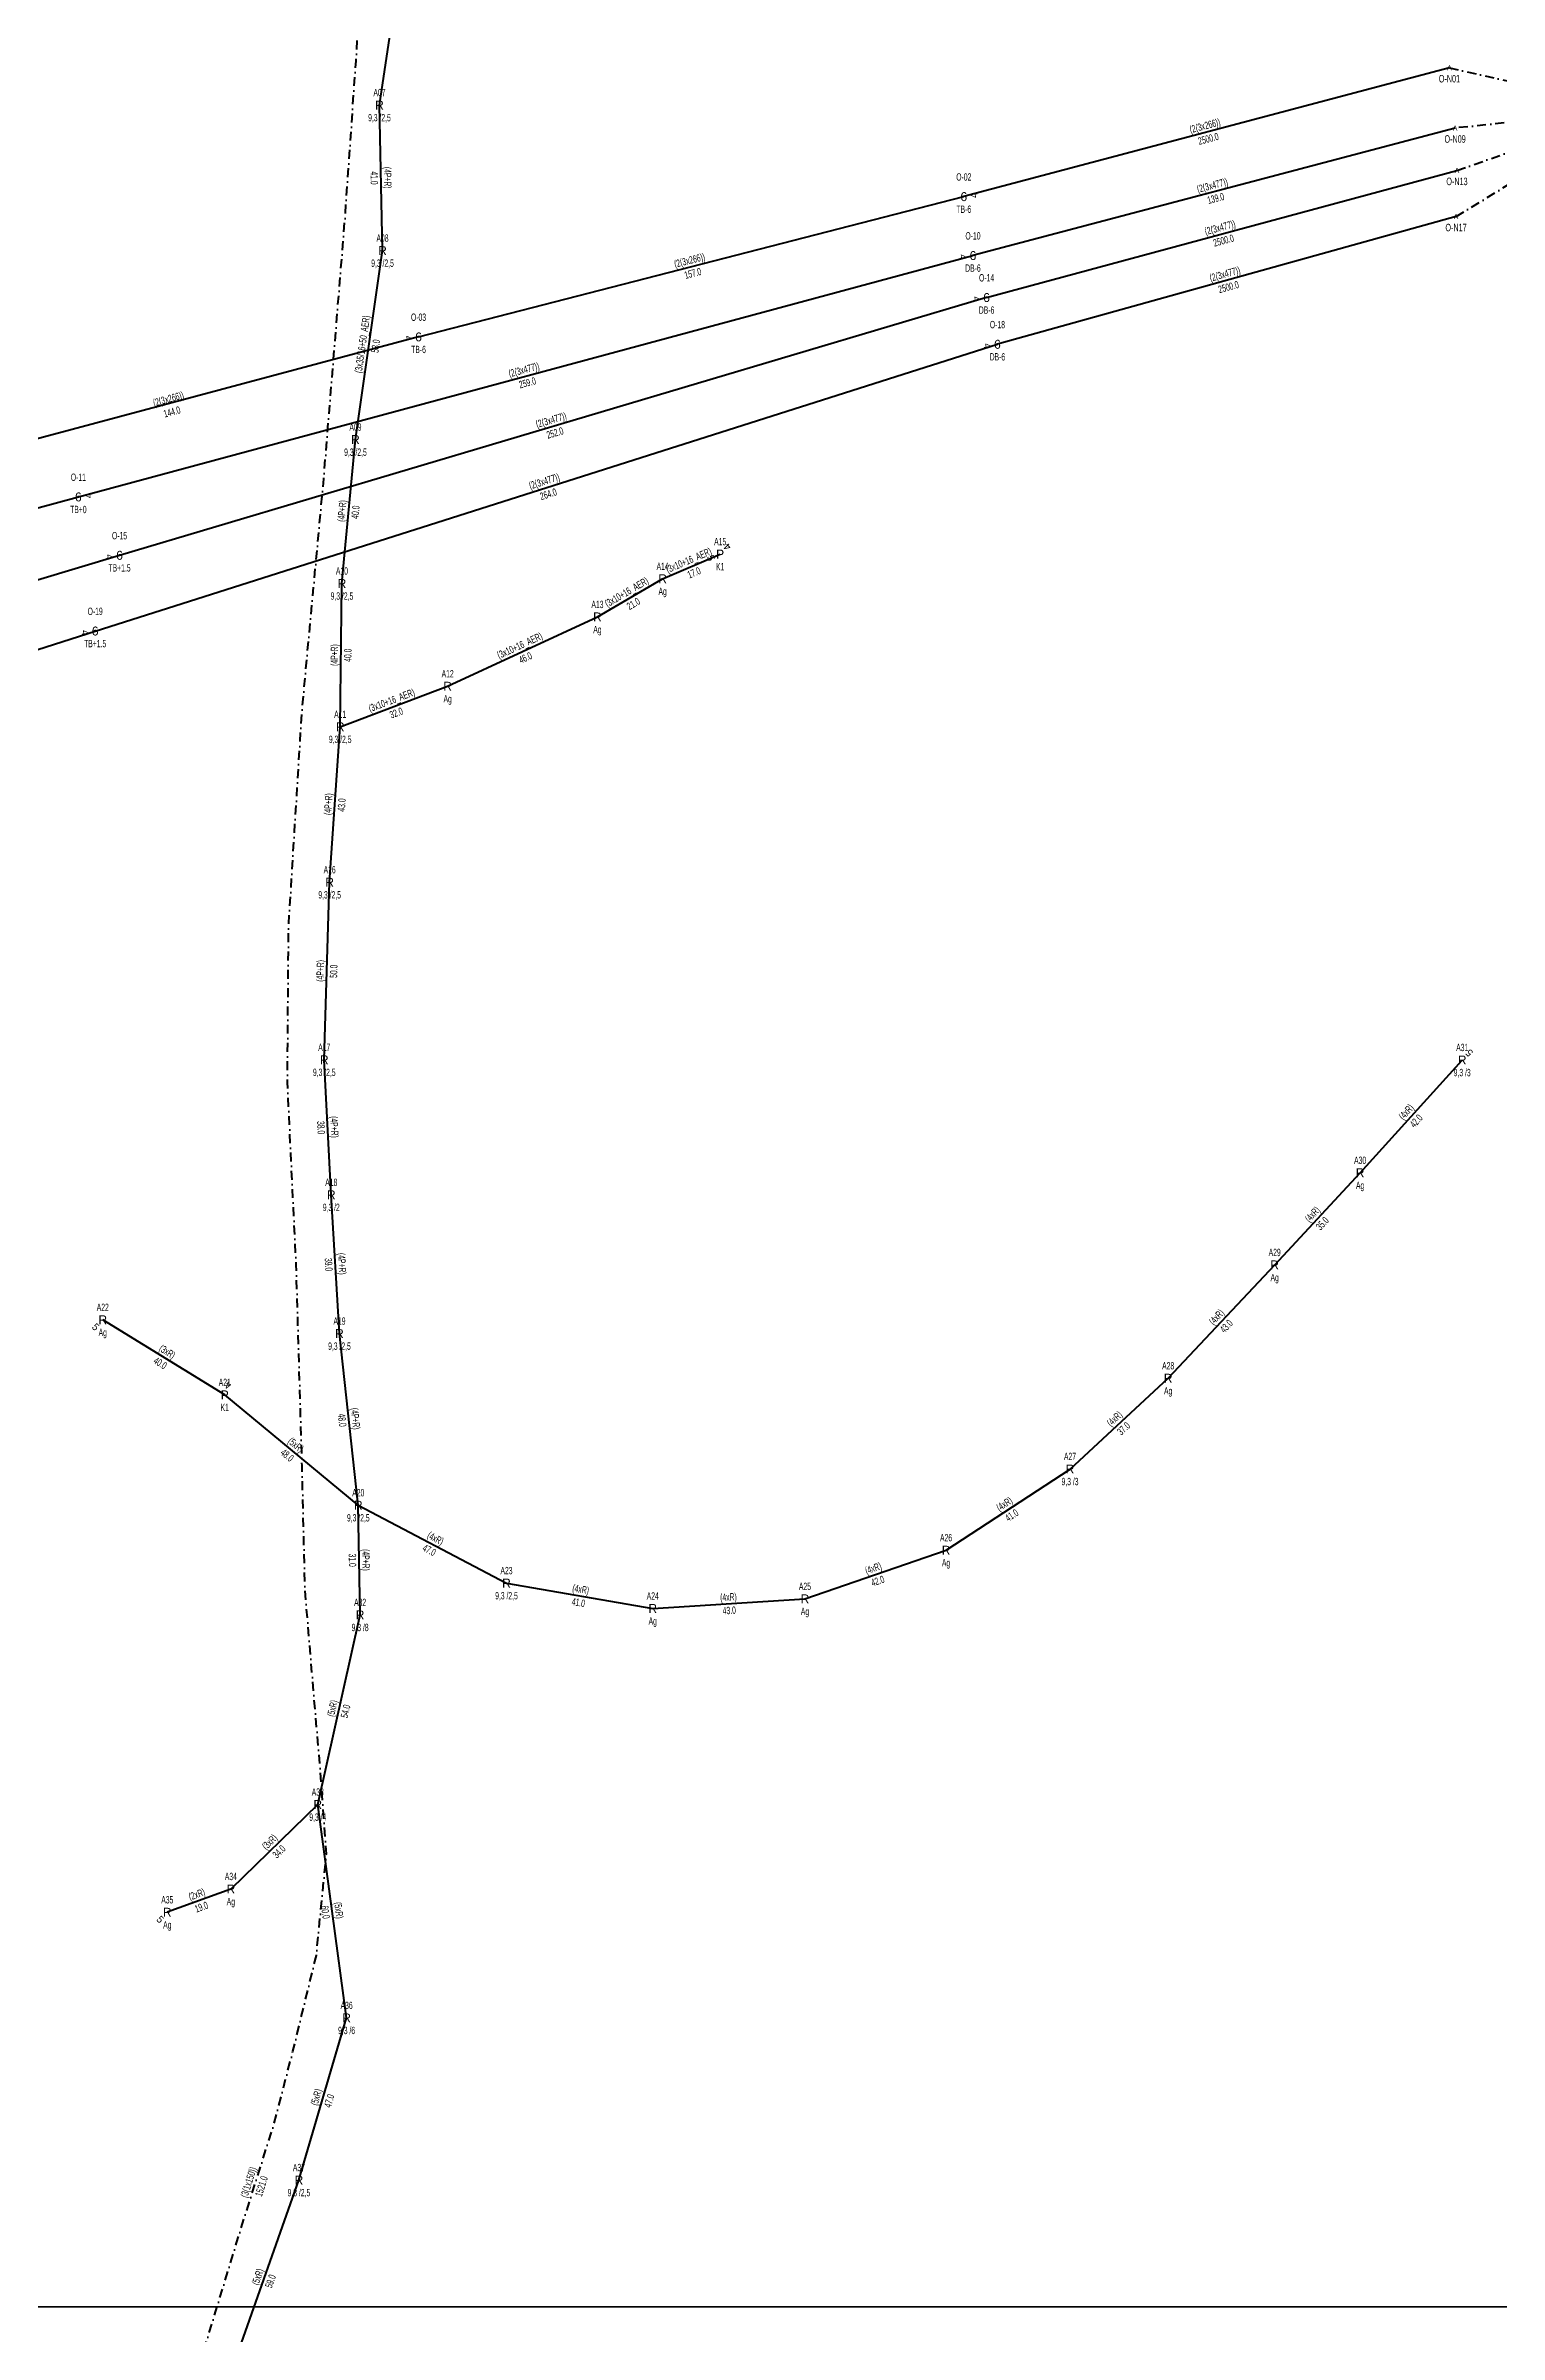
# Model space of a CAD drawing. Header units: millimetres. Extents: x 593538 to 596486, y 4087277 to 4091598.
# Drawn here: x 594966 to 595371, y 4088350 to 4088989 of the extents above; entities that cross this region are included whole.
import ezdxf
from ezdxf.enums import TextEntityAlignment as Align

# ---------------------------------------------------------------- set-up
doc = ezdxf.new("R2010")
doc.units = ezdxf.units.MM
doc.linetypes.add('DASHDOT', pattern=[5, 2.5, -1.25, 0, -1.25])
doc.layers.add('ANTET', color=250, linetype='Continuous')
for name, color, linetype, lineweight in [('DIREK_AG_MEVCUT', 120, 'Continuous', 25), ('DIREK_ENH_MEVCUT', 6, 'Continuous', 25), ('HAT_AG_HAVAI_BYSK', 3, 'Continuous', 50), ('HAT_AG_HAVAI_MEVCUT', 126, 'Continuous', 50), ('HAT_ENH_HAVAI_MEVCUT', 6, 'Continuous', 70), ('HAT_ENH_YERALTI_MEVCUT', 6, 'DASHDOT', 70), ('HAT_OG_YERALTI_MEVCUT', 48, 'DASHDOT', 70), ('NODE_ENH_MEVCUT', 5, 'Continuous', 25)]:
    doc.layers.add(name, color=color, linetype=linetype, lineweight=lineweight)
doc.styles.add('Direk', font='B_CAD')
doc.styles.get("Standard").update_dxf_attribs({"font": 'Arial'})

msp = doc.modelspace()

# ---------------------------------------------------------------- linework, layer by layer
at = {"layer": 'ANTET', "flags": 128}
for points in [[(593537.5, 4088357.5), (593537.5, 4089437.5), (596057.5, 4089437.5), (596057.5, 4088357.5), (593537.5, 4088357.5)], [(594097.5, 4087277.5), (594097.5, 4088357.5), (595682.5, 4088357.5), (595682.5, 4087277.5), (594097.5, 4087277.5)]]:
    msp.add_lwpolyline(points, close=True, dxfattribs=at)
at = {"layer": 'HAT_AG_HAVAI_BYSK'}
msp.add_line((595058.81, 4088971.96), (595065.72, 4089017.99), dxfattribs=at)
at = {"layer": 'HAT_AG_HAVAI_MEVCUT'}
for p, q in [((595059.66, 4088931.35), (595058.81, 4088971.96)), ((595052.11, 4088878.6), (595059.66, 4088931.35)), ((595048.34, 4088838.45), (595052.11, 4088878.6)), ((595137.83, 4088839.76), (595153.89, 4088846.65)), ((595047.85, 4088798.46), (595048.34, 4088838.45)), ((595119.64, 4088829.11), (595137.83, 4088839.76)), ((595077.84, 4088809.77), (595119.64, 4088829.11)), ((595047.85, 4088798.46), (595077.84, 4088809.77)), ((595044.91, 4088755.07), (595047.85, 4088798.46)), ((595043.4, 4088705.53), (595044.91, 4088755.07)), ((595045.36, 4088667.85), (595043.4, 4088705.53)), ((595332.48, 4088673.99), (595360.97, 4088705.47)), ((595308.64, 4088648.27), (595332.48, 4088673.99)), ((595047.65, 4088629.12), (595045.36, 4088667.85)), ((595278.91, 4088616.65), (595308.64, 4088648.27)), ((595015.63, 4088612.01), (594981.59, 4088632.96)), ((595052.9, 4088581.22), (595047.65, 4088629.12)), ((595251.52, 4088591.33), (595278.91, 4088616.65)), ((595052.9, 4088581.22), (595015.63, 4088612.01)), ((595216.93, 4088568.66), (595251.52, 4088591.33)), ((595053.41, 4088550.61), (595052.9, 4088581.22)), ((595052.9, 4088581.22), (595094.26, 4088559.48)), ((595177.55, 4088555.08), (595216.93, 4088568.66)), ((595094.26, 4088559.48), (595135.07, 4088552.4)), ((595041.59, 4088497.68), (595053.41, 4088550.61)), ((595135.07, 4088552.4), (595177.55, 4088555.08)), ((595041.59, 4088497.68), (595017.34, 4088474.12)), ((595049.64, 4088438.15), (595041.59, 4088497.68)), ((595017.34, 4088474.12), (594999.6, 4088467.62)), ((595036.33, 4088392.89), (595049.64, 4088438.15)), ((595016.9, 4088337.69), (595036.33, 4088392.89))]:
    msp.add_line(p, q, dxfattribs=at)
at = {"layer": 'HAT_ENH_HAVAI_MEVCUT'}
for p, q in [((595357.41, 4088982.38), (595221.88, 4088946.41)), ((595358.99, 4088965.55), (595224.44, 4088929.97)), ((595228.24, 4088918.26), (595359.51, 4088953.72)), ((595069.71, 4088907.27), (595221.88, 4088946.41)), ((595359.25, 4088940.84), (595231.26, 4088905.21)), ((594974.78, 4088862.61), (595224.44, 4088929.97)), ((595228.24, 4088918.26), (594986.27, 4088846.31)), ((595069.71, 4088907.27), (594930.98, 4088870.23)), ((594979.47, 4088825.18), (595231.26, 4088905.21)), ((594706.52, 4088790.61), (594974.78, 4088862.61)), ((594986.27, 4088846.31), (594727.97, 4088768.9)), ((594729.11, 4088744.52), (594979.47, 4088825.18))]:
    msp.add_line(p, q, dxfattribs=at)
at = {"layer": 'HAT_ENH_YERALTI_MEVCUT', "flags": 128}
for points in [[(595357.41, 4088982.38), (595408.16, 4088970.78)], [(595408.16, 4088970.78), (595358.99, 4088965.55)], [(595359.25, 4088940.84), (595408.16, 4088970.78)], [(595359.51, 4088953.72), (595408.16, 4088970.78)]]:
    msp.add_lwpolyline(points, dxfattribs=at)
at = {"layer": 'HAT_OG_YERALTI_MEVCUT', "flags": 128}
msp.add_lwpolyline([(594737.86, 4087933.75), (594743.7, 4087933.41), (594761.27, 4087931.55), (594784.57, 4087928.95), (594799.4, 4087927.36), (594823.75, 4087924.71), (594851.6, 4087921.8), (594928.7, 4087914.4), (594993.93, 4087907.52), (595006.55, 4087910.14), (594998.52, 4087992.41), (594993.91, 4088048.58), (594992.11, 4088069.06), (594991.94, 4088133.94), (594991.45, 4088223.54), (594991.06, 4088274.03), (594995.85, 4088302.9), (595004.03, 4088326.58), (595018.9, 4088375.34), (595029.24, 4088408.09), (595034.66, 4088428.89), (595041.2, 4088455.6), (595044, 4088483.94), (595042.21, 4088508.45), (595040.95, 4088522.96), (595038.02, 4088557.57), (595037.2, 4088592.31), (595035.57, 4088648.32), (595033.11, 4088699.25), (595033.44, 4088742.52), (595037.2, 4088803.12), (595043.26, 4088867.65), (595049.16, 4088939.88), (595052.27, 4088984.3), (595054.07, 4089014.14), (595060.12, 4089041.24), (595064.9, 4089062.77), (595072.34, 4089088.48), (595075.49, 4089099.2), (595084.19, 4089119.62), (595095.22, 4089117.15), (595097.61, 4089117.47)], dxfattribs=at)

# ---------------------------------------------------------------- texts
at = {"layer": 'DIREK_AG_MEVCUT', "linetype": 'ByBlock', "width": 0.53}
for s, p in [('A07', (595058.81, 4088975.46)), ('9,3 /2,5', (595058.81, 4088968.46)), ('A08', (595059.66, 4088934.85)), ('9,3 /2,5', (595059.66, 4088927.85)), ('A09', (595052.11, 4088882.1)), ('9,3 /2,5', (595052.11, 4088875.1)), ('A15', (595153.89, 4088850.15)), ('A14', (595137.83, 4088843.26)), ('A10', (595048.34, 4088841.95)), ('K1', (595153.89, 4088843.15)), ('9,3 /2,5', (595048.34, 4088834.95)), ('A13', (595119.64, 4088832.61)), ('Ag', (595137.83, 4088836.26)), ('Ag', (595119.64, 4088825.61)), ('A12', (595077.84, 4088813.27)), ('Ag', (595077.84, 4088806.27)), ('A11', (595047.85, 4088801.96)), ('9,3 /2,5', (595047.85, 4088794.96)), ('A16', (595044.91, 4088758.57)), ('9,3 /2,5', (595044.91, 4088751.57)), ('A17', (595043.4, 4088709.03)), ('A31', (595360.97, 4088708.97)), ('9,3 /2,5', (595043.4, 4088702.03)), ('9,3 /3', (595360.97, 4088701.97)), ('A30', (595332.48, 4088677.49)), ('A18', (595045.36, 4088671.35)), ('9,3 /2', (595045.36, 4088664.35)), ('Ag', (595332.48, 4088670.49)), ('A29', (595308.64, 4088651.77)), ('Ag', (595308.64, 4088644.77)), ('A22', (594981.59, 4088636.46)), ('A19', (595047.65, 4088632.62)), ('Ag', (594981.59, 4088629.46)), ('9,3 /2,5', (595047.65, 4088625.62)), ('A28', (595278.91, 4088620.15)), ('A21', (595015.63, 4088615.51)), ('K1', (595015.63, 4088608.51)), ('Ag', (595278.91, 4088613.15)), ('A27', (595251.52, 4088594.83)), ('9,3 /3', (595251.52, 4088587.83)), ('A20', (595052.9, 4088584.72)), ('9,3 /2,5', (595052.9, 4088577.72)), ('A26', (595216.93, 4088572.16)), ('A23', (595094.26, 4088562.98)), ('Ag', (595216.93, 4088565.16)), ('9,3 /2,5', (595094.26, 4088555.98)), ('A24', (595135.07, 4088555.9)), ('A25', (595177.55, 4088558.58)), ('A32', (595053.41, 4088554.11)), ('Ag', (595177.55, 4088551.58)), ('9,3 /8', (595053.41, 4088547.11)), ('Ag', (595135.07, 4088548.9)), ('A33', (595041.59, 4088501.18)), ('9,3 /4', (595041.59, 4088494.18)), ('A34', (595017.34, 4088477.62)), ('A35', (594999.6, 4088471.12)), ('Ag', (595017.34, 4088470.62)), ('Ag', (594999.6, 4088464.12)), ('A36', (595049.64, 4088441.65)), ('9,3 /6', (595049.64, 4088434.65)), ('A37', (595036.33, 4088396.39)), ('9,3 /2,5', (595036.33, 4088389.39))]:
    msp.add_text(s, height=2.05, dxfattribs=at).set_placement(p, align=Align.MIDDLE_CENTER)
at = {"layer": 'DIREK_AG_MEVCUT', "linetype": 'ByBlock', "style": 'Direk'}
for s, p in [('R', (595058.81, 4088971.96)), ('R', (595059.66, 4088931.35)), ('R', (595052.11, 4088878.6)), ('P', (595153.89, 4088846.65)), ('R', (595048.34, 4088838.45)), ('R', (595137.83, 4088839.76)), ('R', (595119.64, 4088829.11)), ('R', (595077.84, 4088809.77)), ('R', (595047.85, 4088798.46)), ('R', (595044.91, 4088755.07)), ('R', (595043.4, 4088705.53)), ('R', (595360.97, 4088705.47)), ('R', (595332.48, 4088673.99)), ('R', (595045.36, 4088667.85)), ('R', (595308.64, 4088648.27)), ('R', (594981.59, 4088632.96)), ('R', (595047.65, 4088629.12)), ('R', (595278.91, 4088616.65)), ('P', (595015.63, 4088612.01)), ('R', (595251.52, 4088591.33)), ('R', (595052.9, 4088581.22)), ('R', (595216.93, 4088568.66)), ('R', (595094.26, 4088559.48)), ('R', (595053.41, 4088550.61)), ('R', (595135.07, 4088552.4)), ('R', (595177.55, 4088555.08)), ('R', (595041.59, 4088497.68)), ('R', (595017.34, 4088474.12)), ('R', (594999.6, 4088467.62)), ('R', (595049.64, 4088438.15)), ('R', (595036.33, 4088392.89))]:
    msp.add_text(s, height=2.5, dxfattribs=at).set_placement(p, align=Align.MIDDLE_CENTER)
at = {"layer": 'DIREK_AG_MEVCUT', "color": 32, "style": 'Direk'}
for s, rotation, p in [('5', 292.5, (595151.3, 4088845.57)), ('4', 495, (595155.87, 4088848.63)), ('5', 495, (595362.95, 4088707.45)), ('5', 315, (594979.61, 4088630.98)), ('4', 520.21799, (595016.58, 4088614.64)), ('5', 315, (594997.62, 4088465.64))]:
    msp.add_text(s, height=2, rotation=rotation, dxfattribs=at).set_placement(p, align=Align.MIDDLE_CENTER)
at = {"layer": 'DIREK_ENH_MEVCUT', "width": 0.53}
for s, p in [('O-02', (595221.88, 4088951.91)), ('TB-6', (595221.88, 4088942.91)), ('O-10', (595224.44, 4088935.47)), ('DB-6', (595224.44, 4088926.47)), ('O-14', (595228.24, 4088923.76)), ('DB-6', (595228.24, 4088914.76)), ('O-03', (595069.71, 4088912.77)), ('O-18', (595231.26, 4088910.71)), ('TB-6', (595069.71, 4088903.77)), ('DB-6', (595231.26, 4088901.71)), ('O-11', (594974.78, 4088868.11)), ('TB+0', (594974.78, 4088859.11)), ('O-15', (594986.27, 4088851.81)), ('TB+1.5', (594986.27, 4088842.81)), ('O-19', (594979.47, 4088830.68)), ('TB+1.5', (594979.47, 4088821.68))]:
    msp.add_text(s, height=2.05, dxfattribs=at).set_placement(p, align=Align.MIDDLE_CENTER)
at = {"layer": 'DIREK_ENH_MEVCUT', "style": 'Direk'}
for p in [(595221.88, 4088946.41), (595224.44, 4088929.97), (595228.24, 4088918.26), (595069.71, 4088907.27), (595231.26, 4088905.21), (594974.78, 4088862.61), (594986.27, 4088846.31), (594979.47, 4088825.18)]:
    msp.add_text('6', height=2.5, dxfattribs=at).set_placement(p, align=Align.MIDDLE_CENTER)
at = {"layer": 'DIREK_ENH_MEVCUT', "color": 32, "style": 'Direk'}
for rotation, p in [(457.43187, (595224.66, 4088946.77)), (277.54992, (595221.67, 4088929.61)), (278.28057, (595225.47, 4088917.86)), (277.47502, (595066.93, 4088906.91)), (278.81716, (595228.49, 4088904.78)), (457.54992, (594977.56, 4088862.98)), (278.34087, (594983.5, 4088845.9)), (278.92866, (594976.71, 4088824.74))]:
    msp.add_text('4', height=2, rotation=rotation, dxfattribs=at).set_placement(p, align=Align.MIDDLE_CENTER)
at = {"layer": 'HAT_AG_HAVAI_MEVCUT', "lineweight": 30, "width": 0.53}
for s, rotation, p in [('41.0', 271.19156, (595058.39, 4088951.64)), ('53.0', 81.86064, (595056.73, 4088904.85)), ('40.0', 84.63693, (595051.08, 4088858.45)), ('17.0', 23.19859, (595146.19, 4088842.42)), ('21.0', 30.35262, (595129.16, 4088833.7)), ('40.0', 89.29558, (595048.95, 4088818.45)), ('46.0', 24.83211, (595099.1, 4088818.67)), ('32.0', 20.65891, (595063.15, 4088803.32)), ('43.0', 86.11896, (595047.23, 4088776.71)), ('50.0', 88.25105, (595045, 4088730.27)), ('38.0', 272.98273, (595043.53, 4088686.65)), ('42.0', 47.84819, (595347.36, 4088689.16)), ('35.0', 47.17197, (595321.18, 4088660.55)), ('39.0', 273.38187, (595045.66, 4088648.44)), ('43.0', 46.76816, (595294.39, 4088631.88)), ('40.0', 328.3925, (594998.17, 4088621.76)), ('48.0', 276.25497, (595049.43, 4088605.08)), ('37.0', 42.74782, (595265.79, 4088603.37)), ('48.0', 320.43599, (595033.72, 4088595.96)), ('41.0', 33.24808, (595234.69, 4088579.28)), ('47.0', 332.28012, (595073.19, 4088569.6)), ('31.0', 270.96046, (595052.31, 4088565.9)), ('42.0', 19.01892, (595197.52, 4088561.07)), ('41.0', 350.14745, (595114.52, 4088555.1)), ('43.0', 3.61881, (595156.36, 4088552.89)), ('54.0', 77.40781, (595048.33, 4088523.96)), ('34.0', 404.18652, (595030.06, 4088485.29)), ('19.0', 380.1087, (595008.76, 4088470.07)), ('60.0', 277.69831, (595044.77, 4088467.8)), ('47.0', 73.61174, (595043.8, 4088415.28)), ('59.0', 70.61616, (595027.42, 4088365.01))]:
    msp.add_text(s, height=2.05, rotation=rotation, dxfattribs=at).set_placement(p, align=Align.TOP_CENTER)
for s, rotation, p in [('(4P+R)', 271.19156, (595060.08, 4088951.67)), ('(3x35/16+50_AER)', 81.86064, (595055.04, 4088905.1)), ('(4P+R)', 84.63693, (595049.38, 4088858.61)), ('(3x10+16_AER)', 23.19859, (595145.52, 4088843.99)), ('(3x10+16_AER)', 30.35262, (595128.3, 4088835.17)), ('(4P+R)', 89.29558, (595047.25, 4088818.47)), ('(3x10+16_AER)', 24.83211, (595098.38, 4088820.21)), ('(3x10+16_AER)', 20.65891, (595062.55, 4088804.91)), ('(4P+R)', 86.11896, (595045.53, 4088776.82)), ('(4P+R)', 88.25105, (595043.3, 4088730.32)), ('(4xR)', 47.84819, (595346.1, 4088690.3)), ('(4P+R)', 272.98273, (595045.23, 4088686.73)), ('(4xR)', 47.17197, (595319.93, 4088661.71)), ('(4P+R)', 273.38187, (595047.35, 4088648.54)), ('(4xR)', 46.76816, (595293.16, 4088633.04)), ('(3xR)', 328.3925, (594999.06, 4088623.21)), ('(4P+R)', 276.25497, (595051.12, 4088605.26)), ('(4xR)', 42.74782, (595264.64, 4088604.62)), ('(5xR)', 320.43599, (595034.81, 4088597.27)), ('(4xR)', 33.24808, (595233.76, 4088580.71)), ('(4xR)', 332.28012, (595073.98, 4088571.1)), ('(4P+R)', 270.96046, (595054.01, 4088565.93)), ('(4xR)', 19.01892, (595196.96, 4088562.67)), ('(4xR)', 350.14745, (595114.81, 4088556.78)), ('(4xR)', 3.61881, (595156.25, 4088554.59)), ('(5xR)', 77.40781, (595046.67, 4088524.33)), ('(3xR)', 404.18652, (595028.87, 4088486.51)), ('(2xR)', 380.1087, (595008.18, 4088471.67)), ('(5xR)', 277.69831, (595046.46, 4088468.03)), ('(5xR)', 73.61174, (595042.17, 4088415.76)), ('(5xR)', 70.61616, (595025.81, 4088365.57))]:
    msp.add_text(s, height=2.05, rotation=rotation, dxfattribs=at).set_placement(p, align=Align.CENTER)
at = {"layer": 'HAT_ENH_HAVAI_MEVCUT', "lineweight": 30, "width": 0.53}
for s, rotation, p in [('(2(3x266))', 374.86375, (595289.43, 4088965.21)), ('(2(3x477))', 374.81216, (595291.5, 4088948.58)), ('(2(3x477))', 15.11659, (595293.65, 4088936.81)), ('(2(3x266))', 374.42374, (595145.59, 4088927.66)), ('(2(3x477))', 375.55435, (595295.02, 4088923.84)), ('(2(3x477))', 15.09984, (595099.39, 4088897.11)), ('(2(3x266))', 375.40709, (595000.18, 4088888.99, 297465.55)), ('(2(3x477))', 376.56115, (595107.01, 4088883.1)), ('(2(3x477))', 17.63431, (595105.11, 4088866))]:
    msp.add_text(s, height=2.05, rotation=rotation, dxfattribs=at).set_placement(p, align=Align.CENTER)
for s, rotation, p in [('2500.0', 374.86375, (595289.86, 4088963.57)), ('139.0', 374.81216, (595291.93, 4088946.94)), ('2500.0', 15.11659, (595294.1, 4088935.17)), ('157.0', 374.42374, (595146.01, 4088926.02)), ('2500.0', 375.55435, (595295.48, 4088922.21)), ('259.0', 15.09984, (595099.83, 4088895.47)), ('144.0', 375.40709, (595000.63, 4088887.35, 297465.55)), ('252.0', 376.56115, (595107.5, 4088881.47)), ('264.0', 17.63431, (595105.62, 4088864.38))]:
    msp.add_text(s, height=2.05, rotation=rotation, dxfattribs=at).set_placement(p, align=Align.TOP_CENTER)
at = {"layer": 'HAT_OG_YERALTI_MEVCUT', "lineweight": 30, "width": 0.53}
msp.add_text('(3(1x150))', height=2.05, rotation=72.48852, dxfattribs=at).set_placement((595023.26, 4088391.97), align=Align.CENTER)
msp.add_text('1521.0', height=2.05, rotation=72.48852, dxfattribs=at).set_placement((595024.88, 4088391.46), align=Align.TOP_CENTER)
at = {"layer": 'NODE_ENH_MEVCUT', "width": 0.6}
for s, p in [('O-N01', (595357.41, 4088980.38)), ('O-N09', (595358.99, 4088963.55)), ('O-N13', (595359.51, 4088951.72)), ('O-N17', (595359.25, 4088938.84))]:
    msp.add_text(s, height=2.1, dxfattribs=at).set_placement(p, align=Align.TOP_CENTER)
at = {"layer": 'NODE_ENH_MEVCUT', "style": 'Direk'}
for p in [(595357.41, 4088982.38), (595358.99, 4088965.55), (595359.51, 4088953.72), (595359.25, 4088940.84)]:
    msp.add_text('A', height=1.4, dxfattribs=at).set_placement(p, align=Align.MIDDLE_CENTER)

doc.saveas('drawing.dxf')
